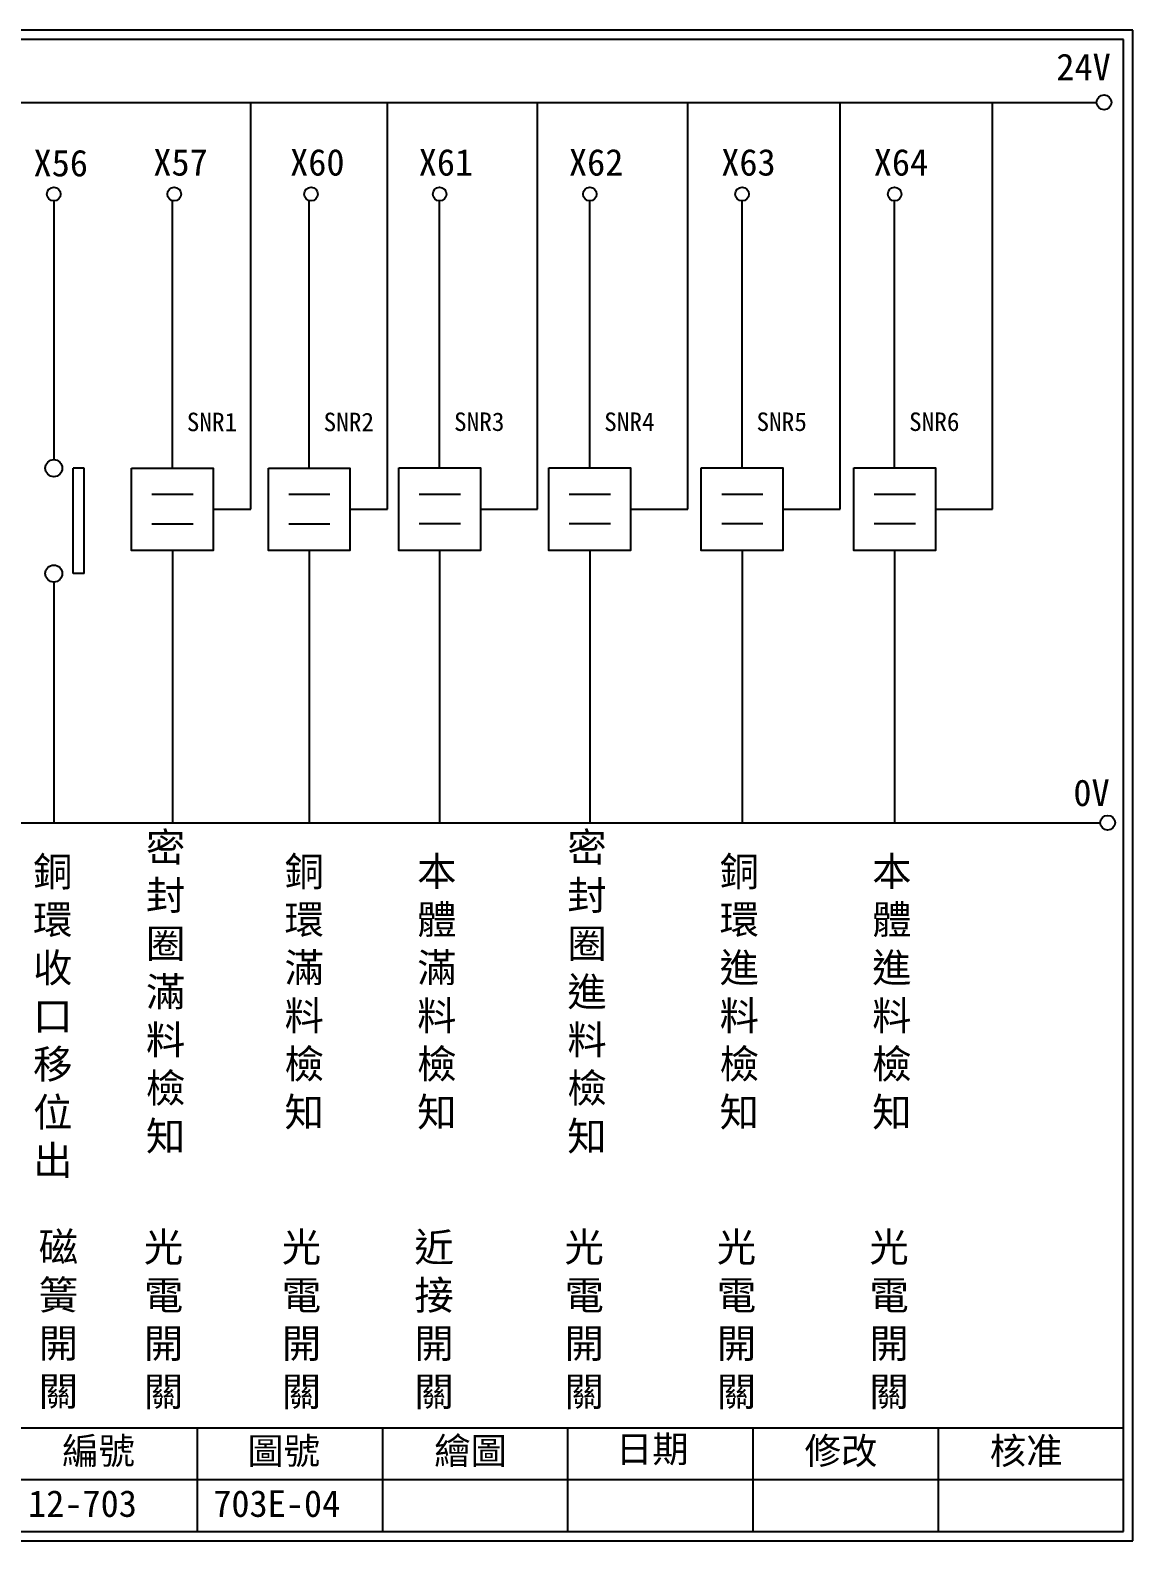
# Model space of a CAD drawing. Extents: x 275 to 562, y 265 to 469.
# Drawn here: x 413.1 to 561.9, y 264.9 to 468.9 of the extents above; entities that cross this region are included whole.
import ezdxf

# ---------------------------------------------------------------- set-up
doc = ezdxf.new("R2010")
doc.units = 0
doc.layers.get('0').update_dxf_attribs({"linetype": 'CONTINUOUS'})
doc.layers.add('圖框層', color=7, linetype='CONTINUOUS')
doc.layers.add('標尺寸層', color=3, linetype='CONTINUOUS')
doc.styles.add('CNS', font='romanc.shx', dxfattribs={"bigfont": 'chineset.shx'})
doc.styles.add('STSL', font='KAIU.TTF')

msp = doc.modelspace()

# ---------------------------------------------------------------- linework, layer by layer
for p, q in [((442.82, 404.23), (442.82, 459.14)), ((461.29, 404.23), (461.29, 459.14)), ((481.54, 404.26), (481.54, 459.17)), ((501.82, 404.26), (501.82, 459.17)), ((522.38, 404.26), (522.38, 459.17)), ((542.98, 404.26), (542.98, 459.17)), ((432.24, 409.8), (432.24, 445.83)), ((450.71, 409.8), (450.71, 445.83)), ((468.32, 409.84), (468.32, 445.86)), ((488.6, 409.84), (488.6, 445.86)), ((509.16, 409.84), (509.16, 445.86)), ((529.75, 409.84), (529.75, 445.86)), ((420.33, 409.78), (418.83, 409.78)), ((437.76, 404.23), (442.82, 404.23)), ((456.22, 404.23), (461.29, 404.23)), ((473.83, 404.26), (481.54, 404.26)), ((494.11, 404.26), (501.82, 404.26)), ((514.67, 404.26), (522.38, 404.26)), ((535.26, 404.26), (542.98, 404.26)), ((432.24, 398.65), (432.24, 361.87)), ((450.71, 398.65), (450.71, 361.87)), ((468.32, 398.68), (468.32, 361.9)), ((488.6, 398.68), (488.6, 361.9)), ((509.16, 398.68), (509.16, 361.9)), ((529.75, 398.68), (529.75, 361.9)), ((420.33, 395.55), (418.83, 395.55))]:
    msp.add_line(p, q)
for points in [[(426.73, 409.8), (437.76, 409.8), (437.76, 398.65), (426.73, 398.65)], [(445.2, 409.8), (456.22, 409.8), (456.22, 398.65), (445.2, 398.65)], [(462.81, 409.84), (473.83, 409.84), (473.83, 398.68), (462.81, 398.68)], [(483.08, 409.84), (494.11, 409.84), (494.11, 398.68), (483.08, 398.68)], [(503.64, 409.84), (514.67, 409.84), (514.67, 398.68), (503.64, 398.68)], [(524.24, 409.84), (535.26, 409.84), (535.26, 398.68), (524.24, 398.68)]]:
    msp.add_lwpolyline(points, close=True)
for centre in [(558.02, 459.17), (558.5, 361.9)]:
    msp.add_circle(centre, 1)
at = {"layer": '圖框層', "color": 7}
for p, q in [((561.9, 468.91), (274.9, 468.91)), ((560.65, 467.66), (276.15, 467.66)), ((560.65, 266.2), (560.65, 467.66)), ((561.9, 264.95), (561.9, 468.91)), ((276.15, 280.2), (560.65, 280.2)), ((435.65, 266.2), (435.65, 280.2)), ((460.65, 266.2), (460.65, 280.2)), ((485.65, 266.2), (485.65, 280.2)), ((510.65, 266.2), (510.65, 280.2)), ((535.65, 266.2), (535.65, 280.2)), ((410.65, 273.2), (560.65, 273.2)), ((276.15, 266.2), (560.65, 266.2)), ((274.9, 264.95), (561.9, 264.95))]:
    msp.add_line(p, q, dxfattribs=at)
at = {"layer": '標尺寸層', "color": 7}
for p, q in [((279.42, 459.17), (557.02, 459.17)), ((416.23, 445.86), (416.23, 410.93)), ((418.83, 395.55), (418.83, 409.78)), ((420.33, 395.55), (420.33, 409.78)), ((429.48, 406.26), (435.05, 406.26)), ((447.95, 406.26), (453.52, 406.26)), ((465.56, 406.29), (471.13, 406.29)), ((485.83, 406.29), (491.4, 406.29)), ((506.4, 406.29), (511.96, 406.29)), ((526.99, 406.29), (532.56, 406.29)), ((429.48, 402.28), (435.05, 402.28)), ((447.95, 402.28), (453.52, 402.28)), ((465.56, 402.32), (471.13, 402.32)), ((485.83, 402.32), (491.4, 402.32)), ((506.4, 402.32), (511.96, 402.32)), ((526.99, 402.32), (532.56, 402.32)), ((416.23, 394.41), (416.23, 361.9)), ((416.23, 394.4), (416.23, 361.9)), ((279.63, 361.9), (557.5, 361.9))]:
    msp.add_line(p, q, dxfattribs=at)
for centre, radius in [((416.23, 446.78), 0.92), ((432.49, 446.78), 0.92), ((450.96, 446.78), 0.92), ((468.32, 446.78), 0.92), ((488.6, 446.78), 0.92), ((509.16, 446.78), 0.92), ((529.75, 446.78), 0.92), ((416.23, 409.78), 1.15), ((416.23, 395.55), 1.15)]:
    msp.add_circle(centre, radius, dxfattribs=at)

# ---------------------------------------------------------------- texts
at = {"layer": '圖框層', "color": 4, "style": 'STSL'}
for s, height, p in [('24V', 3.6, (551.58, 462.16)), ('X57', 3.6, (429.67, 449.28)), ('X60', 3.6, (448.14, 449.28)), ('X61', 3.6, (465.5, 449.28)), ('X62', 3.6, (485.78, 449.28)), ('X63', 3.6, (506.34, 449.28)), ('X64', 3.6, (526.93, 449.28)), ('X56', 3.6, (413.5, 449.18)), ('SNR1', 2.5, (434.19, 414.77)), ('SNR2', 2.5, (452.66, 414.77)), ('SNR3', 2.5, (470.27, 414.8)), ('SNR4', 2.5, (490.54, 414.8)), ('SNR5', 2.5, (511.1, 414.8)), ('SNR6', 2.5, (531.7, 414.8)), ('0V', 3.6, (553.88, 364.15)), ('繪圖', 3.6, (467.59, 275.29)), ('日期', 3.6, (492.12, 275.53)), ('編號', 3.6, (417.36, 275.28)), ('圖號', 3.6, (442.36, 275.28)), ('修改', 3.6, (517.59, 275.29)), ('核准', 3.6, (542.59, 275.29)), ('12-703', 3.6, (412.76, 268.17)), ('703E-04', 3.6, (437.76, 268.17))]:
    msp.add_text(s, height=height, dxfattribs=at).set_placement(p)
at = {"layer": '標尺寸層', "color": 7, "char_height": 3.9, "width": 4.9608, "attachment_point": 5, "style": 'CNS'}
for s, insert in [('{\\fDFKai-SB|b0|i0|c136|p65;密封圈滿料檢知}', (431.33, 338.88)), ('{\\fDFKai-SB|b0|i0|c136|p65;密封圈進料檢知}', (488.22, 338.88)), ('{\\fDFKai-SB|b0|i0|c136|p65;銅環收口移位出}', (416.1, 335.6)), ('{\\fDFKai-SB|b0|i0|c136|p65;銅環滿料檢知}', (450.04, 338.88)), ('{\\fDFKai-SB|b0|i0|c136|p65;本體滿料檢知}', (467.94, 338.88)), ('{\\fDFKai-SB|b0|i0|c136|p65;銅環進料檢知}', (508.78, 338.88)), ('{\\fDFKai-SB|b0|i0|c136|p65;本體進料檢知}', (529.37, 338.88)), ('{\\fDFKai-SB|b0|i0|c136|p65;磁簧開關}', (416.86, 294.67)), ('{\\fDFKai-SB|b0|i0|c136|p65;光電開關}', (431.05, 294.63)), ('{\\fDFKai-SB|b0|i0|c136|p65;光電開關}', (449.67, 294.63)), ('{\\fDFKai-SB|b0|i0|c136|p65;近接開關}', (467.57, 294.63)), ('{\\fDFKai-SB|b0|i0|c136|p65;光電開關}', (487.84, 294.63)), ('{\\fDFKai-SB|b0|i0|c136|p65;光電開關}', (508.4, 294.63)), ('{\\fDFKai-SB|b0|i0|c136|p65;光電開關}', (529, 294.63))]:
    msp.add_mtext(s, dxfattribs=dict(at, insert=insert))

doc.saveas('drawing.dxf')
